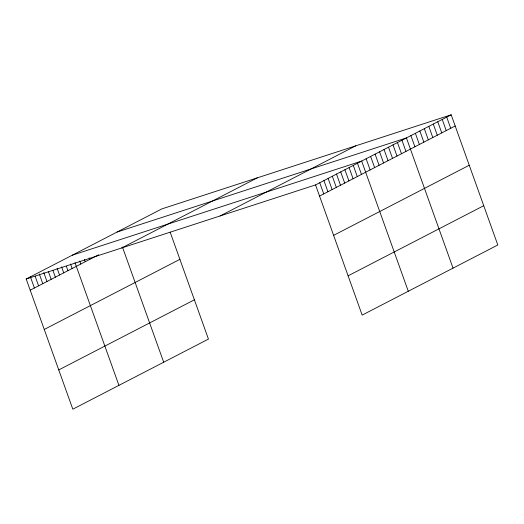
<?xml version="1.0" encoding="UTF-8"?>
<svg xmlns="http://www.w3.org/2000/svg" width="524" height="524" viewBox="0 0 524 524"><rect width="100%" height="100%" fill="white"/><g stroke="black" fill="none" stroke-linecap="round" stroke-linejoin="round"><path stroke-width="0.79" d="M170.162 232.158L208.447 339.087L72.816 409.198L26.2 279.01L161.837 208.899L451.184 114.802L497.8 244.99L362.163 315.101L315.553 184.913L451.184 114.802M30.202 290.185L98.695 254.775M121.686 247.957L257.323 177.846M220.067 215.967L355.698 145.855M44.265 329.458L179.896 259.347M319.548 196.081L455.186 125.97M58.754 369.924L194.384 299.813M333.611 235.355L469.249 165.243M348.1 275.821L483.737 205.709M117.075 232.04L406.428 137.936L453.037 268.124M72.319 255.175L361.665 161.071L408.281 291.259M26.2 279.01L315.553 184.913M446.71 117.114L450.712 128.282M442.236 119.426L446.232 130.6M437.756 121.745L441.758 132.913M433.283 124.057L437.285 135.225M428.809 126.369L432.804 137.537M424.329 128.681L428.331 139.856M419.855 130.993L423.851 142.168M415.381 133.312L419.377 144.48M410.901 135.624L414.903 146.792M401.947 140.249L405.949 151.423M397.474 142.567L401.476 153.735M393 144.879L396.996 156.047M388.52 147.192L392.522 158.359M384.046 149.504L388.048 160.678M379.572 151.822L383.568 162.99M375.092 154.135L379.094 165.302M370.619 156.447L374.621 167.615M366.145 158.759L370.141 169.933M357.473 163.239L361.475 174.413M353.281 165.407L357.283 176.575M349.089 167.575L353.091 178.743M344.897 169.743L348.899 180.911M340.705 171.911L344.707 183.079M336.513 174.079L340.508 185.247M332.321 176.241L336.316 187.415M328.129 178.409L332.124 189.583M323.937 180.577L327.932 191.745M319.745 182.745L323.74 193.913M122.426 246.987L163.691 362.222M89.211 257.913L89.742 259.406M84.469 259.485L85.268 261.718M79.727 261.05L80.794 264.031M74.984 262.622L118.928 385.363M70.524 264.044L72.122 268.511M66.332 266.212L67.93 270.679M61.603 266.886L63.738 272.847M57.149 268.308L59.546 275.015M52.957 270.476L55.354 277.183M48.496 271.897L51.162 279.344M43.767 272.578L46.97 281.512M39.313 274L42.778 283.681M35.121 276.168L38.586 285.849M30.392 276.842L34.394 288.017"/></g></svg>
